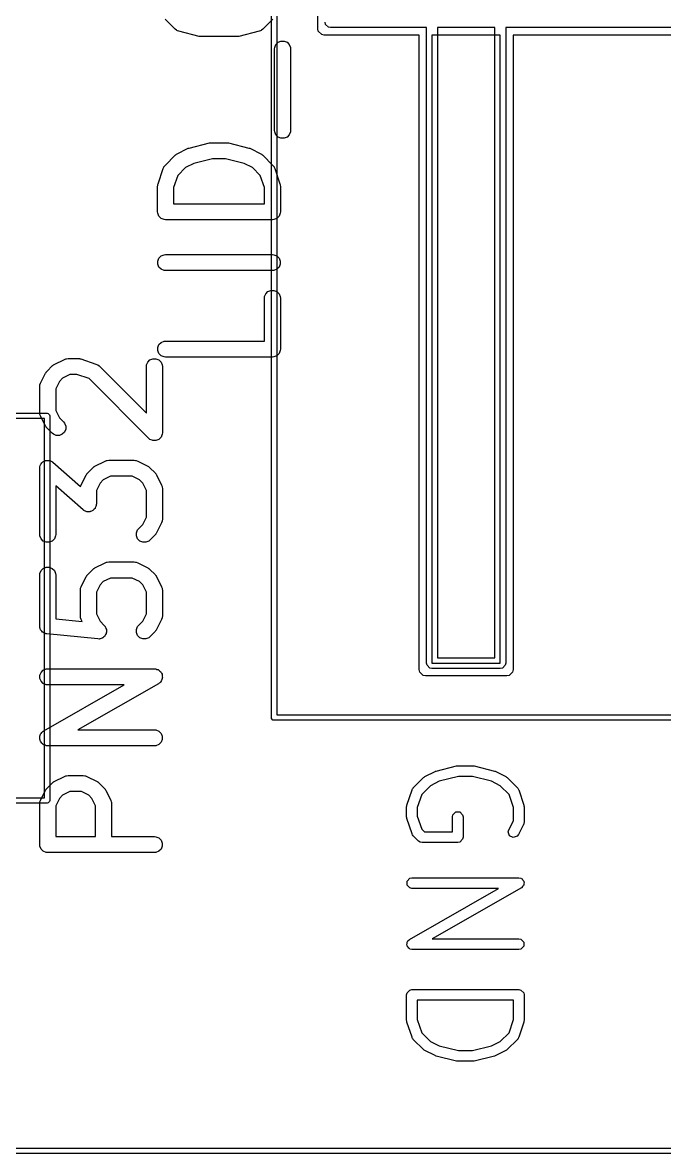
# Model space of a CAD drawing. Extents: x 0 to 1.5, y -1 to 0.
# Drawn here: x 0.5364 to 0.7731, y -1.001 to -0.5842 of the extents above; entities that cross this region are included whole.
import ezdxf

# ---------------------------------------------------------------- set-up
doc = ezdxf.new("R2010")
doc.units = 0
doc.header["$MEASUREMENT"] = 0
doc.layers.add('BLACK', color=7, linetype='CONTINUOUS')

msp = doc.modelspace()

# ---------------------------------------------------------------- linework, layer by layer
at = {"layer": 'BLACK', "linetype": 'CONTINUOUS'}
for p, q in [((0.62815, -0.84035), (0.62815, -0.35413)), ((0.63012, -0.35512), (0.63012, -0.83937)), ((0.64528, -0.58642), (0.64528, -0.48169)), ((0.5927, -0.5866), (0.58895, -0.58285)), ((0.62875, -0.58285), (0.625, -0.5866)), ((0.59315, -0.58697), (0.5927, -0.5866)), ((0.59335, -0.58705), (0.59315, -0.58697)), ((0.59353, -0.58718), (0.59335, -0.58705)), ((0.59407, -0.58738), (0.59353, -0.58718)), ((0.60157, -0.58925), (0.59407, -0.58738)), ((0.62363, -0.58738), (0.61613, -0.58925)), ((0.62417, -0.58718), (0.62363, -0.58738)), ((0.62435, -0.58705), (0.62417, -0.58718)), ((0.62455, -0.58697), (0.62435, -0.58705)), ((0.625, -0.5866), (0.62455, -0.58697)), ((0.64546, -0.58732), (0.64528, -0.58642)), ((0.64673, -0.5886), (0.64546, -0.58732)), ((0.64818, -0.58481), (0.64803, -0.58406)), ((0.64925, -0.58587), (0.64818, -0.58481)), ((0.65, -0.58602), (0.64925, -0.58587)), ((0.68543, -0.58602), (0.65, -0.58602)), ((0.68543, -0.82028), (0.68543, -0.58602)), ((0.68937, -0.58602), (0.68937, -0.81831)), ((0.71063, -0.58602), (0.68937, -0.58602)), ((0.71063, -0.81831), (0.71063, -0.58602)), ((0.78543, -0.58602), (0.71457, -0.58602)), ((0.71457, -0.58602), (0.71457, -0.82028)), ((0.60167, -0.58927), (0.60157, -0.58925)), ((0.60171, -0.58929), (0.60167, -0.58927)), ((0.60193, -0.58931), (0.60171, -0.58929)), ((0.60215, -0.58934), (0.60193, -0.58931)), ((0.60219, -0.58933), (0.60215, -0.58934)), ((0.60229, -0.58934), (0.60219, -0.58933)), ((0.61541, -0.58934), (0.60229, -0.58934)), ((0.61551, -0.58933), (0.61541, -0.58934)), ((0.61556, -0.58934), (0.61551, -0.58933)), ((0.61577, -0.58931), (0.61556, -0.58934)), ((0.61599, -0.58929), (0.61577, -0.58931)), ((0.61603, -0.58927), (0.61599, -0.58929)), ((0.61613, -0.58925), (0.61603, -0.58927)), ((0.62983, -0.59225), (0.63065, -0.59143)), ((0.63065, -0.59143), (0.63171, -0.59099)), ((0.63171, -0.59099), (0.63286, -0.59099)), ((0.63286, -0.59099), (0.63393, -0.59143)), ((0.63393, -0.59143), (0.63474, -0.59225)), ((0.64764, -0.58878), (0.64673, -0.5886)), ((0.68268, -0.58878), (0.64764, -0.58878)), ((0.68268, -0.82264), (0.68268, -0.58878)), ((0.6874, -0.58878), (0.6874, -0.82028)), ((0.7126, -0.58878), (0.6874, -0.58878)), ((0.7126, -0.82028), (0.7126, -0.58878)), ((0.78268, -0.58878), (0.71732, -0.58878)), ((0.71732, -0.58878), (0.71732, -0.82264)), ((0.62933, -0.59389), (0.62939, -0.59331)), ((0.62933, -0.62388), (0.62933, -0.59389)), ((0.62939, -0.59331), (0.62983, -0.59225)), ((0.63474, -0.59225), (0.63518, -0.59331)), ((0.63518, -0.59331), (0.63524, -0.59389)), ((0.63524, -0.59389), (0.63524, -0.62388)), ((0.62939, -0.62446), (0.62933, -0.62388)), ((0.62983, -0.62552), (0.62939, -0.62446)), ((0.63518, -0.62446), (0.63474, -0.62552)), ((0.63524, -0.62388), (0.63518, -0.62446)), ((0.59782, -0.63039), (0.60532, -0.62852)), ((0.60532, -0.62852), (0.60542, -0.6285)), ((0.60542, -0.6285), (0.60546, -0.62849)), ((0.60546, -0.62849), (0.60568, -0.62847)), ((0.60568, -0.62847), (0.6059, -0.62843)), ((0.6059, -0.62843), (0.60594, -0.62844)), ((0.60594, -0.62844), (0.60604, -0.62843)), ((0.60604, -0.62843), (0.61166, -0.62843)), ((0.61166, -0.62843), (0.61176, -0.62844)), ((0.61176, -0.62844), (0.61181, -0.62843)), ((0.61181, -0.62843), (0.61202, -0.62847)), ((0.61202, -0.62847), (0.61224, -0.62849)), ((0.61224, -0.62849), (0.61228, -0.6285)), ((0.61228, -0.6285), (0.61238, -0.62852)), ((0.61238, -0.62852), (0.61988, -0.63039)), ((0.63065, -0.62634), (0.62983, -0.62552)), ((0.63171, -0.62678), (0.63065, -0.62634)), ((0.63286, -0.62678), (0.63171, -0.62678)), ((0.63393, -0.62634), (0.63286, -0.62678)), ((0.63474, -0.62552), (0.63393, -0.62634)), ((0.58895, -0.63679), (0.5927, -0.63305)), ((0.5927, -0.63305), (0.59293, -0.63286)), ((0.59293, -0.63286), (0.59298, -0.6328)), ((0.59298, -0.6328), (0.59307, -0.63274)), ((0.59307, -0.63274), (0.59315, -0.63268)), ((0.59315, -0.63268), (0.59322, -0.63265)), ((0.59322, -0.63265), (0.59347, -0.63249)), ((0.59347, -0.63249), (0.59722, -0.63062)), ((0.59722, -0.63062), (0.59726, -0.6306)), ((0.59726, -0.6306), (0.59728, -0.63059)), ((0.59728, -0.63059), (0.59752, -0.6305)), ((0.59752, -0.6305), (0.59776, -0.63041)), ((0.59776, -0.63041), (0.59778, -0.63041)), ((0.59778, -0.63041), (0.59782, -0.63039)), ((0.61988, -0.63039), (0.61992, -0.63041)), ((0.61992, -0.63041), (0.61994, -0.63041)), ((0.61994, -0.63041), (0.62018, -0.6305)), ((0.62018, -0.6305), (0.62042, -0.63059)), ((0.62042, -0.63059), (0.62044, -0.6306)), ((0.62044, -0.6306), (0.62048, -0.63062)), ((0.62048, -0.63062), (0.62423, -0.63249)), ((0.62423, -0.63249), (0.62448, -0.63265)), ((0.62448, -0.63265), (0.62455, -0.63268)), ((0.62455, -0.63268), (0.62463, -0.63274)), ((0.62463, -0.63274), (0.62472, -0.6328)), ((0.62472, -0.6328), (0.62477, -0.63286)), ((0.62477, -0.63286), (0.625, -0.63305)), ((0.625, -0.63305), (0.62875, -0.63679)), ((0.58824, -0.63795), (0.58848, -0.63742)), ((0.58848, -0.63742), (0.58855, -0.63734)), ((0.58855, -0.63734), (0.58859, -0.63724)), ((0.58859, -0.63724), (0.58895, -0.63679)), ((0.59654, -0.63756), (0.59362, -0.64048)), ((0.59957, -0.63604), (0.59654, -0.63756)), ((0.6064, -0.63434), (0.59957, -0.63604)), ((0.6113, -0.63434), (0.6064, -0.63434)), ((0.61813, -0.63604), (0.6113, -0.63434)), ((0.62116, -0.63756), (0.61813, -0.63604)), ((0.62408, -0.64048), (0.62116, -0.63756)), ((0.62875, -0.63679), (0.62912, -0.63724)), ((0.62912, -0.63724), (0.62916, -0.63734)), ((0.62916, -0.63734), (0.62923, -0.63742)), ((0.62923, -0.63742), (0.62946, -0.63795)), ((0.58636, -0.64357), (0.58824, -0.63795)), ((0.59362, -0.64048), (0.59212, -0.64499)), ((0.62558, -0.64499), (0.62408, -0.64048)), ((0.62946, -0.63795), (0.63134, -0.64357)), ((0.58621, -0.64451), (0.58624, -0.64422)), ((0.58621, -0.65388), (0.58621, -0.64451)), ((0.58624, -0.64414), (0.58626, -0.64404)), ((0.58624, -0.64422), (0.58624, -0.64414)), ((0.58626, -0.64404), (0.58627, -0.64393)), ((0.58627, -0.64393), (0.5863, -0.64386)), ((0.5863, -0.64386), (0.58636, -0.64357)), ((0.59212, -0.64499), (0.59212, -0.65093)), ((0.62558, -0.65093), (0.62558, -0.64499)), ((0.63134, -0.64357), (0.6314, -0.64386)), ((0.6314, -0.64386), (0.63143, -0.64393)), ((0.63143, -0.64393), (0.63144, -0.64404)), ((0.63144, -0.64404), (0.63147, -0.64414)), ((0.63147, -0.64414), (0.63146, -0.64422)), ((0.63146, -0.64422), (0.63149, -0.64451)), ((0.63149, -0.64451), (0.63149, -0.65388)), ((0.58627, -0.65446), (0.58621, -0.65388)), ((0.59212, -0.65093), (0.62558, -0.65093)), ((0.63149, -0.65388), (0.63143, -0.65446)), ((0.58671, -0.65552), (0.58627, -0.65446)), ((0.58753, -0.65634), (0.58671, -0.65552)), ((0.58859, -0.65678), (0.58753, -0.65634)), ((0.58917, -0.65683), (0.58859, -0.65678)), ((0.62854, -0.65683), (0.58917, -0.65683)), ((0.62911, -0.65678), (0.62854, -0.65683)), ((0.63018, -0.65634), (0.62911, -0.65678)), ((0.63099, -0.65552), (0.63018, -0.65634)), ((0.63143, -0.65446), (0.63099, -0.65552)), ((0.58627, -0.67205), (0.58671, -0.67099)), ((0.58671, -0.67099), (0.58753, -0.67017)), ((0.58753, -0.67017), (0.58859, -0.66973)), ((0.58859, -0.66973), (0.58917, -0.66968)), ((0.58917, -0.66968), (0.62854, -0.66968)), ((0.62854, -0.66968), (0.62911, -0.66973)), ((0.62911, -0.66973), (0.63018, -0.67017)), ((0.63018, -0.67017), (0.63099, -0.67099)), ((0.63099, -0.67099), (0.63143, -0.67205)), ((0.58627, -0.6732), (0.58627, -0.67205)), ((0.58671, -0.67427), (0.58627, -0.6732)), ((0.58753, -0.67508), (0.58671, -0.67427)), ((0.58859, -0.67552), (0.58753, -0.67508)), ((0.63018, -0.67508), (0.62911, -0.67552)), ((0.63099, -0.67427), (0.63018, -0.67508)), ((0.63143, -0.6732), (0.63099, -0.67427)), ((0.63143, -0.67205), (0.63143, -0.6732)), ((0.58917, -0.67558), (0.58859, -0.67552)), ((0.62854, -0.67558), (0.58917, -0.67558)), ((0.62911, -0.67552), (0.62854, -0.67558)), ((0.62608, -0.68411), (0.6269, -0.6833)), ((0.6269, -0.6833), (0.62796, -0.68286)), ((0.62796, -0.68286), (0.62911, -0.68286)), ((0.62911, -0.68286), (0.63018, -0.6833)), ((0.63018, -0.6833), (0.63099, -0.68411)), ((0.62558, -0.68575), (0.62564, -0.68518)), ((0.62558, -0.70155), (0.62558, -0.68575)), ((0.62564, -0.68518), (0.62608, -0.68411)), ((0.63099, -0.68411), (0.63143, -0.68518)), ((0.63143, -0.68518), (0.63149, -0.68575)), ((0.63149, -0.68575), (0.63149, -0.7045)), ((0.58627, -0.70392), (0.58671, -0.70286)), ((0.58627, -0.70508), (0.58627, -0.70392)), ((0.58671, -0.70286), (0.58753, -0.70204)), ((0.58753, -0.70204), (0.58859, -0.7016)), ((0.58859, -0.7016), (0.58917, -0.70155)), ((0.58917, -0.70155), (0.62558, -0.70155)), ((0.54809, -0.71018), (0.55184, -0.70831)), ((0.55184, -0.70831), (0.55238, -0.7081)), ((0.55238, -0.7081), (0.55249, -0.70809)), ((0.55249, -0.70809), (0.55259, -0.70805)), ((0.55259, -0.70805), (0.55316, -0.708)), ((0.55316, -0.708), (0.55691, -0.708)), ((0.55691, -0.708), (0.5572, -0.70802)), ((0.5572, -0.70802), (0.55728, -0.70802)), ((0.55728, -0.70802), (0.55738, -0.70804)), ((0.55738, -0.70804), (0.55749, -0.70805)), ((0.55749, -0.70805), (0.55756, -0.70808)), ((0.55756, -0.70808), (0.55784, -0.70815)), ((0.55784, -0.70815), (0.56347, -0.71002)), ((0.58258, -0.70931), (0.58339, -0.70849)), ((0.58339, -0.70849), (0.58446, -0.70805)), ((0.58446, -0.70805), (0.58561, -0.70805)), ((0.58561, -0.70805), (0.58667, -0.70849)), ((0.58671, -0.70614), (0.58627, -0.70508)), ((0.58667, -0.70849), (0.58749, -0.70931)), ((0.58753, -0.70695), (0.58671, -0.70614)), ((0.58859, -0.7074), (0.58753, -0.70695)), ((0.58917, -0.70745), (0.58859, -0.7074)), ((0.62854, -0.70745), (0.58917, -0.70745)), ((0.62911, -0.7074), (0.62854, -0.70745)), ((0.63018, -0.70695), (0.62911, -0.7074)), ((0.63099, -0.70614), (0.63018, -0.70695)), ((0.63143, -0.70508), (0.63099, -0.70614)), ((0.63149, -0.7045), (0.63143, -0.70508)), ((0.54526, -0.71284), (0.54545, -0.71261)), ((0.54545, -0.71261), (0.54732, -0.71074)), ((0.54732, -0.71074), (0.54755, -0.71055)), ((0.54755, -0.71055), (0.5476, -0.71049)), ((0.5476, -0.71049), (0.54769, -0.71043)), ((0.54769, -0.71043), (0.54777, -0.71037)), ((0.54777, -0.71037), (0.54784, -0.71034)), ((0.54784, -0.71034), (0.54809, -0.71018)), ((0.56347, -0.71002), (0.564, -0.71026)), ((0.564, -0.71026), (0.56408, -0.71033)), ((0.56408, -0.71033), (0.56418, -0.71037)), ((0.56418, -0.71037), (0.56462, -0.71074)), ((0.56462, -0.71074), (0.58208, -0.72819)), ((0.58208, -0.71095), (0.58214, -0.71037)), ((0.58208, -0.72819), (0.58208, -0.71095)), ((0.58214, -0.71037), (0.58258, -0.70931)), ((0.58749, -0.70931), (0.58793, -0.71037)), ((0.58793, -0.71037), (0.58798, -0.71095)), ((0.58798, -0.71095), (0.58798, -0.73532)), ((0.54302, -0.71713), (0.5449, -0.71338)), ((0.5449, -0.71338), (0.54505, -0.71313)), ((0.54505, -0.71313), (0.54508, -0.71306)), ((0.54508, -0.71306), (0.54515, -0.71298)), ((0.54515, -0.71298), (0.5452, -0.71289)), ((0.5452, -0.71289), (0.54526, -0.71284)), ((0.54996, -0.71645), (0.54861, -0.71914)), ((0.55116, -0.71525), (0.54996, -0.71645)), ((0.55386, -0.7139), (0.55116, -0.71525)), ((0.55643, -0.7139), (0.55386, -0.7139)), ((0.56094, -0.7154), (0.55643, -0.7139)), ((0.58294, -0.73741), (0.56094, -0.7154)), ((0.54271, -0.71845), (0.54277, -0.71787)), ((0.54271, -0.72782), (0.54271, -0.71845)), ((0.54277, -0.71787), (0.54281, -0.71777)), ((0.54281, -0.71767), (0.54302, -0.71713)), ((0.54281, -0.71777), (0.54281, -0.71767)), ((0.54861, -0.71914), (0.54861, -0.72712)), ((0.10453, -0.72815), (0.54547, -0.72815)), ((0.54277, -0.7284), (0.54271, -0.72782)), ((0.54281, -0.7285), (0.54277, -0.7284)), ((0.54281, -0.7286), (0.54281, -0.7285)), ((0.54302, -0.72914), (0.54281, -0.7286)), ((0.5449, -0.73289), (0.54302, -0.72914)), ((0.54547, -0.72815), (0.54585, -0.72822)), ((0.54585, -0.72822), (0.54638, -0.72876)), ((0.54638, -0.72876), (0.54646, -0.72913)), ((0.54646, -0.72913), (0.54646, -0.87087)), ((0.54861, -0.72712), (0.54996, -0.72982)), ((0.54449, -0.73012), (0.10551, -0.73012)), ((0.54449, -0.86988), (0.54449, -0.73012)), ((0.54505, -0.73314), (0.5449, -0.73289)), ((0.54508, -0.73321), (0.54505, -0.73314)), ((0.54515, -0.73329), (0.54508, -0.73321)), ((0.5452, -0.73338), (0.54515, -0.73329)), ((0.54526, -0.73343), (0.5452, -0.73338)), ((0.54545, -0.73366), (0.54526, -0.73343)), ((0.54996, -0.72982), (0.5515, -0.73136)), ((0.5515, -0.73136), (0.55187, -0.73181)), ((0.55187, -0.73181), (0.55231, -0.73287)), ((0.55231, -0.73287), (0.55231, -0.73402)), ((0.54732, -0.73553), (0.54545, -0.73366)), ((0.54777, -0.7359), (0.54732, -0.73553)), ((0.54884, -0.73634), (0.54777, -0.7359)), ((0.54999, -0.73634), (0.54884, -0.73634)), ((0.55105, -0.7359), (0.54999, -0.73634)), ((0.55187, -0.73509), (0.55105, -0.7359)), ((0.55231, -0.73402), (0.55187, -0.73509)), ((0.58339, -0.73778), (0.58294, -0.73741)), ((0.58749, -0.73696), (0.58667, -0.73778)), ((0.5878, -0.73621), (0.58749, -0.73696)), ((0.58793, -0.7359), (0.5878, -0.73621)), ((0.58798, -0.73532), (0.58793, -0.7359)), ((0.58414, -0.73809), (0.58339, -0.73778)), ((0.58446, -0.73822), (0.58414, -0.73809)), ((0.58561, -0.73822), (0.58446, -0.73822)), ((0.58446, -0.73822), (0.58446, -0.73822)), ((0.58667, -0.73778), (0.58561, -0.73822)), ((0.54386, -0.7461), (0.54395, -0.74606)), ((0.54395, -0.74606), (0.54402, -0.74599)), ((0.54402, -0.74599), (0.54446, -0.74581)), ((0.54446, -0.74581), (0.54489, -0.74559)), ((0.54489, -0.74559), (0.54499, -0.74559)), ((0.54499, -0.74559), (0.54509, -0.74555)), ((0.54509, -0.74555), (0.54557, -0.74555)), ((0.54557, -0.74555), (0.54604, -0.74552)), ((0.54604, -0.74552), (0.54614, -0.74555)), ((0.54614, -0.74555), (0.54624, -0.74555)), ((0.54624, -0.74555), (0.54668, -0.74573)), ((0.54668, -0.74573), (0.54714, -0.74589)), ((0.54714, -0.74589), (0.54725, -0.74597)), ((0.54725, -0.74597), (0.5473, -0.74599)), ((0.5473, -0.74599), (0.54736, -0.74604)), ((0.54736, -0.74604), (0.54761, -0.74622)), ((0.56309, -0.74768), (0.56684, -0.7458)), ((0.56684, -0.7458), (0.56738, -0.7456)), ((0.56738, -0.7456), (0.56749, -0.74559)), ((0.56749, -0.74559), (0.56758, -0.74555)), ((0.56758, -0.74555), (0.56816, -0.74549)), ((0.56816, -0.74549), (0.57753, -0.74549)), ((0.57753, -0.74549), (0.57811, -0.74555)), ((0.57811, -0.74555), (0.57821, -0.74559)), ((0.57821, -0.74559), (0.57831, -0.7456)), ((0.57831, -0.7456), (0.57885, -0.7458)), ((0.57885, -0.7458), (0.5826, -0.74768)), ((0.54271, -0.74844), (0.54274, -0.74814)), ((0.54271, -0.77282), (0.54271, -0.74844)), ((0.54273, -0.74806), (0.54275, -0.74801)), ((0.54274, -0.74814), (0.54273, -0.74806)), ((0.54275, -0.74801), (0.54277, -0.74787)), ((0.54277, -0.74787), (0.54295, -0.74742)), ((0.54295, -0.74742), (0.5431, -0.74697)), ((0.5431, -0.74697), (0.54317, -0.7469)), ((0.54317, -0.7469), (0.54321, -0.7468)), ((0.54321, -0.7468), (0.54355, -0.74646)), ((0.54355, -0.74646), (0.54386, -0.7461)), ((0.54761, -0.74622), (0.55782, -0.75515)), ((0.56026, -0.75033), (0.56045, -0.75011)), ((0.56045, -0.75011), (0.56232, -0.74823)), ((0.56232, -0.74823), (0.56255, -0.74804)), ((0.56255, -0.74804), (0.5626, -0.74799)), ((0.5626, -0.74799), (0.56269, -0.74793)), ((0.56269, -0.74793), (0.56277, -0.74786)), ((0.56277, -0.74786), (0.56284, -0.74783)), ((0.56284, -0.74783), (0.56309, -0.74768)), ((0.5826, -0.74768), (0.58285, -0.74783)), ((0.58285, -0.74783), (0.58292, -0.74786)), ((0.58292, -0.74786), (0.583, -0.74793)), ((0.583, -0.74793), (0.58309, -0.74799)), ((0.58309, -0.74799), (0.58314, -0.74804)), ((0.58314, -0.74804), (0.58337, -0.74823)), ((0.58337, -0.74823), (0.58525, -0.75011)), ((0.58525, -0.75011), (0.58543, -0.75033)), ((0.55802, -0.75462), (0.55989, -0.75087)), ((0.55989, -0.75087), (0.56005, -0.75062)), ((0.56005, -0.75062), (0.56008, -0.75055)), ((0.56008, -0.75055), (0.56015, -0.75047)), ((0.56015, -0.75047), (0.5602, -0.75038)), ((0.5602, -0.75038), (0.56026, -0.75033)), ((0.56496, -0.75394), (0.56361, -0.75664)), ((0.56616, -0.75275), (0.56496, -0.75394)), ((0.56886, -0.7514), (0.56616, -0.75275)), ((0.57684, -0.7514), (0.56886, -0.7514)), ((0.57953, -0.75275), (0.57684, -0.7514)), ((0.58073, -0.75394), (0.57953, -0.75275)), ((0.58208, -0.75664), (0.58073, -0.75394)), ((0.58543, -0.75033), (0.58549, -0.75038)), ((0.58549, -0.75038), (0.58555, -0.75047)), ((0.58555, -0.75047), (0.58561, -0.75055)), ((0.58561, -0.75055), (0.58564, -0.75062)), ((0.58564, -0.75062), (0.5858, -0.75087)), ((0.5858, -0.75087), (0.58767, -0.75462)), ((0.55872, -0.76379), (0.54861, -0.75495)), ((0.54861, -0.75495), (0.54861, -0.77282)), ((0.55782, -0.75515), (0.55802, -0.75462)), ((0.56361, -0.75664), (0.56361, -0.76157)), ((0.58208, -0.76649), (0.58208, -0.75664)), ((0.58767, -0.75462), (0.58788, -0.75516)), ((0.58788, -0.75516), (0.58789, -0.75527)), ((0.58789, -0.75527), (0.58793, -0.75537)), ((0.58793, -0.75537), (0.58798, -0.75594)), ((0.58798, -0.75594), (0.58798, -0.76719)), ((0.56337, -0.76259), (0.56322, -0.76304)), ((0.56356, -0.76214), (0.56337, -0.76259)), ((0.56357, -0.762), (0.56356, -0.76214)), ((0.56359, -0.76195), (0.56357, -0.762)), ((0.56361, -0.76157), (0.56358, -0.76187)), ((0.56358, -0.76187), (0.56359, -0.76195)), ((0.55896, -0.76397), (0.55872, -0.76379)), ((0.55902, -0.76402), (0.55896, -0.76397)), ((0.55907, -0.76404), (0.55902, -0.76402)), ((0.55919, -0.76413), (0.55907, -0.76404)), ((0.55964, -0.76428), (0.55919, -0.76413)), ((0.56008, -0.76446), (0.55964, -0.76428)), ((0.56018, -0.76446), (0.56008, -0.76446)), ((0.56028, -0.7645), (0.56018, -0.76446)), ((0.56076, -0.76446), (0.56028, -0.7645)), ((0.56124, -0.76446), (0.56076, -0.76446)), ((0.56133, -0.76443), (0.56124, -0.76446)), ((0.56143, -0.76442), (0.56133, -0.76443)), ((0.56186, -0.76421), (0.56143, -0.76442)), ((0.5623, -0.76402), (0.56186, -0.76421)), ((0.56237, -0.76395), (0.5623, -0.76402)), ((0.56246, -0.76391), (0.56237, -0.76395)), ((0.56278, -0.76355), (0.56246, -0.76391)), ((0.56312, -0.76321), (0.56278, -0.76355)), ((0.56315, -0.76312), (0.56312, -0.76321)), ((0.56322, -0.76304), (0.56315, -0.76312)), ((0.58073, -0.76919), (0.58208, -0.76649)), ((0.57883, -0.77118), (0.57919, -0.77073)), ((0.57919, -0.77073), (0.58073, -0.76919)), ((0.58767, -0.76851), (0.5858, -0.77226)), ((0.58788, -0.76797), (0.58767, -0.76851)), ((0.58789, -0.76787), (0.58788, -0.76797)), ((0.58793, -0.76777), (0.58789, -0.76787)), ((0.58798, -0.76719), (0.58793, -0.76777)), ((0.54277, -0.77339), (0.54271, -0.77282)), ((0.54321, -0.77446), (0.54277, -0.77339)), ((0.54402, -0.77527), (0.54321, -0.77446)), ((0.54509, -0.77571), (0.54402, -0.77527)), ((0.5473, -0.77527), (0.54624, -0.77571)), ((0.54812, -0.77446), (0.5473, -0.77527)), ((0.54856, -0.77339), (0.54812, -0.77446)), ((0.54861, -0.77282), (0.54856, -0.77339)), ((0.57839, -0.77224), (0.57883, -0.77118)), ((0.57839, -0.77339), (0.57839, -0.77224)), ((0.57883, -0.77446), (0.57839, -0.77339)), ((0.57964, -0.77527), (0.57883, -0.77446)), ((0.58071, -0.77571), (0.57964, -0.77527)), ((0.58292, -0.77527), (0.58186, -0.77571)), ((0.58337, -0.7749), (0.58292, -0.77527)), ((0.58525, -0.77303), (0.58337, -0.7749)), ((0.58543, -0.7728), (0.58525, -0.77303)), ((0.58549, -0.77275), (0.58543, -0.7728)), ((0.58555, -0.77266), (0.58549, -0.77275)), ((0.58561, -0.77258), (0.58555, -0.77266)), ((0.58564, -0.77251), (0.58561, -0.77258)), ((0.5858, -0.77226), (0.58564, -0.77251)), ((0.54624, -0.77571), (0.54509, -0.77571)), ((0.58186, -0.77571), (0.58071, -0.77571)), ((0.56309, -0.78517), (0.56684, -0.7833)), ((0.56684, -0.7833), (0.56738, -0.78309)), ((0.56738, -0.78309), (0.56749, -0.78308)), ((0.56749, -0.78308), (0.56758, -0.78304)), ((0.56758, -0.78304), (0.56816, -0.78299)), ((0.56816, -0.78299), (0.57753, -0.78299)), ((0.57753, -0.78299), (0.57811, -0.78304)), ((0.57811, -0.78304), (0.57821, -0.78308)), ((0.57821, -0.78308), (0.57831, -0.78309)), ((0.57831, -0.78309), (0.57885, -0.7833)), ((0.57885, -0.7833), (0.5826, -0.78517)), ((0.54271, -0.78781), (0.54277, -0.78724)), ((0.54277, -0.78724), (0.54321, -0.78617)), ((0.54321, -0.78617), (0.54402, -0.78536)), ((0.54402, -0.78536), (0.54509, -0.78492)), ((0.54509, -0.78492), (0.54624, -0.78492)), ((0.54624, -0.78492), (0.5473, -0.78536)), ((0.5473, -0.78536), (0.54812, -0.78617)), ((0.54812, -0.78617), (0.54856, -0.78724)), ((0.54856, -0.78724), (0.54861, -0.78781)), ((0.56026, -0.78783), (0.56045, -0.7876)), ((0.56045, -0.7876), (0.56232, -0.78573)), ((0.56232, -0.78573), (0.56255, -0.78554)), ((0.56255, -0.78554), (0.5626, -0.78548)), ((0.5626, -0.78548), (0.56269, -0.78543)), ((0.56269, -0.78543), (0.56277, -0.78536)), ((0.56277, -0.78536), (0.56284, -0.78533)), ((0.56284, -0.78533), (0.56309, -0.78517)), ((0.5826, -0.78517), (0.58285, -0.78533)), ((0.58285, -0.78533), (0.58292, -0.78536)), ((0.58292, -0.78536), (0.583, -0.78543)), ((0.583, -0.78543), (0.58309, -0.78548)), ((0.58309, -0.78548), (0.58314, -0.78554)), ((0.58314, -0.78554), (0.58337, -0.78573)), ((0.58337, -0.78573), (0.58525, -0.7876)), ((0.58525, -0.7876), (0.58543, -0.78783)), ((0.54271, -0.80656), (0.54271, -0.78781)), ((0.54861, -0.78781), (0.54861, -0.80389)), ((0.55802, -0.79212), (0.55989, -0.78837)), ((0.55989, -0.78837), (0.56005, -0.78812)), ((0.56005, -0.78812), (0.56008, -0.78805)), ((0.56008, -0.78805), (0.56015, -0.78797)), ((0.56015, -0.78797), (0.5602, -0.78788)), ((0.5602, -0.78788), (0.56026, -0.78783)), ((0.56496, -0.79144), (0.56361, -0.79414)), ((0.56616, -0.79024), (0.56496, -0.79144)), ((0.56886, -0.78889), (0.56616, -0.79024)), ((0.57684, -0.78889), (0.56886, -0.78889)), ((0.57953, -0.79024), (0.57684, -0.78889)), ((0.58073, -0.79144), (0.57953, -0.79024)), ((0.58208, -0.79414), (0.58073, -0.79144)), ((0.58543, -0.78783), (0.58549, -0.78788)), ((0.58549, -0.78788), (0.58555, -0.78797)), ((0.58555, -0.78797), (0.58561, -0.78805)), ((0.58561, -0.78805), (0.58564, -0.78812)), ((0.58564, -0.78812), (0.5858, -0.78837)), ((0.5858, -0.78837), (0.58767, -0.79212)), ((0.55771, -0.79344), (0.55776, -0.79286)), ((0.55771, -0.80281), (0.55771, -0.79344)), ((0.55776, -0.79286), (0.5578, -0.79276)), ((0.5578, -0.79276), (0.55781, -0.79266)), ((0.55781, -0.79266), (0.55802, -0.79212)), ((0.56361, -0.79414), (0.56361, -0.80212)), ((0.58208, -0.80212), (0.58208, -0.79414)), ((0.58767, -0.79212), (0.58788, -0.79266)), ((0.58788, -0.79266), (0.58789, -0.79276)), ((0.58789, -0.79276), (0.58793, -0.79286)), ((0.58793, -0.79286), (0.58798, -0.79344)), ((0.58798, -0.79344), (0.58798, -0.80281)), ((0.54861, -0.80389), (0.55839, -0.80487)), ((0.55776, -0.80339), (0.55771, -0.80281)), ((0.5578, -0.80349), (0.55776, -0.80339)), ((0.55781, -0.80359), (0.5578, -0.80349)), ((0.55802, -0.80413), (0.55781, -0.80359)), ((0.55839, -0.80487), (0.55802, -0.80413)), ((0.56361, -0.80212), (0.56496, -0.80481)), ((0.58073, -0.80481), (0.58208, -0.80212)), ((0.58767, -0.80413), (0.5858, -0.80788)), ((0.58788, -0.80359), (0.58767, -0.80413)), ((0.58789, -0.80349), (0.58788, -0.80359)), ((0.58793, -0.80339), (0.58789, -0.80349)), ((0.58798, -0.80281), (0.58793, -0.80339)), ((0.54273, -0.80677), (0.54271, -0.80656)), ((0.54272, -0.80685), (0.54273, -0.80677)), ((0.54274, -0.80692), (0.54272, -0.80685)), ((0.54277, -0.80714), (0.54274, -0.80692)), ((0.54293, -0.80754), (0.54277, -0.80714)), ((0.54306, -0.80795), (0.54293, -0.80754)), ((0.54315, -0.80806), (0.54306, -0.80795)), ((0.54321, -0.8082), (0.54315, -0.80806)), ((0.54351, -0.80851), (0.54321, -0.8082)), ((0.54379, -0.80884), (0.54351, -0.80851)), ((0.56496, -0.80481), (0.5665, -0.80635)), ((0.5665, -0.80635), (0.56686, -0.8068)), ((0.56686, -0.8068), (0.56692, -0.80693)), ((0.56692, -0.80693), (0.56702, -0.80705)), ((0.56702, -0.80705), (0.56714, -0.80746)), ((0.56714, -0.80746), (0.56731, -0.80786)), ((0.56731, -0.80786), (0.56731, -0.80801)), ((0.56731, -0.80801), (0.56735, -0.80815)), ((0.56735, -0.80815), (0.56731, -0.80858)), ((0.56731, -0.80858), (0.56731, -0.80901)), ((0.57839, -0.80786), (0.57883, -0.8068)), ((0.57839, -0.80901), (0.57839, -0.80786)), ((0.57883, -0.8068), (0.57919, -0.80635)), ((0.57919, -0.80635), (0.58073, -0.80481)), ((0.58543, -0.80842), (0.58525, -0.80865)), ((0.58549, -0.80837), (0.58543, -0.80842)), ((0.58555, -0.80828), (0.58549, -0.80837)), ((0.58561, -0.8082), (0.58555, -0.80828)), ((0.58564, -0.80813), (0.58561, -0.8082)), ((0.5858, -0.80788), (0.58564, -0.80813)), ((0.54392, -0.80891), (0.54379, -0.80884)), ((0.54402, -0.80902), (0.54392, -0.80891)), ((0.54442, -0.80918), (0.54402, -0.80902)), ((0.5448, -0.80939), (0.54442, -0.80918)), ((0.54502, -0.80943), (0.5448, -0.80939)), ((0.54509, -0.80946), (0.54502, -0.80943)), ((0.54516, -0.80946), (0.54509, -0.80946)), ((0.54537, -0.8095), (0.54516, -0.80946)), ((0.56412, -0.81137), (0.54537, -0.8095)), ((0.56469, -0.81138), (0.56412, -0.81137)), ((0.56484, -0.81133), (0.56469, -0.81138)), ((0.56499, -0.81133), (0.56484, -0.81133)), ((0.56538, -0.81117), (0.56499, -0.81133)), ((0.5658, -0.81104), (0.56538, -0.81117)), ((0.56591, -0.81095), (0.5658, -0.81104)), ((0.56605, -0.81089), (0.56591, -0.81095)), ((0.56636, -0.81059), (0.56605, -0.81089)), ((0.56669, -0.81031), (0.56636, -0.81059)), ((0.56676, -0.81018), (0.56669, -0.81031)), ((0.56686, -0.81008), (0.56676, -0.81018)), ((0.56703, -0.80968), (0.56686, -0.81008)), ((0.56723, -0.8093), (0.56703, -0.80968)), ((0.56725, -0.80915), (0.56723, -0.8093)), ((0.56731, -0.80901), (0.56725, -0.80915)), ((0.57883, -0.81008), (0.57839, -0.80901)), ((0.57964, -0.81089), (0.57883, -0.81008)), ((0.58071, -0.81133), (0.57964, -0.81089)), ((0.58186, -0.81133), (0.58071, -0.81133)), ((0.58292, -0.81089), (0.58186, -0.81133)), ((0.58337, -0.81052), (0.58292, -0.81089)), ((0.58525, -0.80865), (0.58337, -0.81052)), ((0.68558, -0.82103), (0.68543, -0.82028)), ((0.68665, -0.82209), (0.68558, -0.82103)), ((0.6874, -0.82028), (0.7126, -0.82028)), ((0.68937, -0.81831), (0.71063, -0.81831)), ((0.71442, -0.82103), (0.71335, -0.82209)), ((0.71457, -0.82028), (0.71442, -0.82103)), ((0.54277, -0.82473), (0.54321, -0.82367)), ((0.54277, -0.82589), (0.54277, -0.82473)), ((0.54321, -0.82367), (0.54402, -0.82285)), ((0.54402, -0.82285), (0.54509, -0.82241)), ((0.54509, -0.82241), (0.54566, -0.82236)), ((0.54566, -0.82236), (0.58503, -0.82236)), ((0.58503, -0.82236), (0.58518, -0.82237)), ((0.58518, -0.82237), (0.58524, -0.82236)), ((0.58524, -0.82236), (0.58531, -0.82238)), ((0.58531, -0.82238), (0.58561, -0.82241)), ((0.58561, -0.82241), (0.58597, -0.82256)), ((0.58597, -0.82256), (0.58635, -0.82267)), ((0.58635, -0.82267), (0.5865, -0.82278)), ((0.5865, -0.82278), (0.58667, -0.82285)), ((0.58667, -0.82285), (0.58695, -0.82313)), ((0.58695, -0.82313), (0.58726, -0.82337)), ((0.58726, -0.82337), (0.58735, -0.82354)), ((0.58735, -0.82354), (0.58749, -0.82367)), ((0.58749, -0.82367), (0.58764, -0.82403)), ((0.58764, -0.82403), (0.58783, -0.82437)), ((0.58783, -0.82437), (0.58786, -0.82456)), ((0.58786, -0.82456), (0.58793, -0.82473)), ((0.58793, -0.82473), (0.58793, -0.82513)), ((0.58793, -0.82513), (0.58798, -0.82552)), ((0.68286, -0.82354), (0.68268, -0.82264)), ((0.68414, -0.82482), (0.68286, -0.82354)), ((0.68504, -0.825), (0.68414, -0.82482)), ((0.71496, -0.825), (0.68504, -0.825)), ((0.6874, -0.82224), (0.68665, -0.82209)), ((0.7126, -0.82224), (0.6874, -0.82224)), ((0.71335, -0.82209), (0.7126, -0.82224)), ((0.71586, -0.82482), (0.71496, -0.825)), ((0.71714, -0.82354), (0.71586, -0.82482)), ((0.71732, -0.82264), (0.71714, -0.82354)), ((0.54321, -0.82695), (0.54277, -0.82589)), ((0.54402, -0.82776), (0.54321, -0.82695)), ((0.54509, -0.82821), (0.54402, -0.82776)), ((0.5442, -0.84524), (0.57391, -0.82826)), ((0.54566, -0.82826), (0.54509, -0.82821)), ((0.57391, -0.82826), (0.54566, -0.82826)), ((0.5865, -0.82787), (0.55678, -0.84485)), ((0.58662, -0.82779), (0.5865, -0.82787)), ((0.58667, -0.82776), (0.58662, -0.82779)), ((0.58673, -0.82771), (0.58667, -0.82776)), ((0.58697, -0.82754), (0.58673, -0.82771)), ((0.58721, -0.82723), (0.58697, -0.82754)), ((0.58749, -0.82695), (0.58721, -0.82723)), ((0.58756, -0.82678), (0.58749, -0.82695)), ((0.58767, -0.82663), (0.58756, -0.82678)), ((0.58778, -0.82625), (0.58767, -0.82663)), ((0.58793, -0.82589), (0.58778, -0.82625)), ((0.58798, -0.82552), (0.58793, -0.8257)), ((0.58793, -0.8257), (0.58793, -0.82589)), ((0.62822, -0.84073), (0.62815, -0.84035)), ((0.62876, -0.84126), (0.62822, -0.84073)), ((0.62913, -0.84134), (0.62876, -0.84126)), ((1.27087, -0.84134), (0.62913, -0.84134)), ((0.63012, -0.83937), (1.26988, -0.83937)), ((0.54321, -0.84617), (0.54348, -0.84589)), ((0.54348, -0.84589), (0.54373, -0.84558)), ((0.54373, -0.84558), (0.54397, -0.84541)), ((0.54397, -0.84541), (0.54402, -0.84535)), ((0.54402, -0.84535), (0.54408, -0.84533)), ((0.54408, -0.84533), (0.5442, -0.84524)), ((0.55678, -0.84485), (0.58503, -0.84485)), ((0.58503, -0.84485), (0.58561, -0.84491)), ((0.58561, -0.84491), (0.58667, -0.84535)), ((0.58667, -0.84535), (0.58749, -0.84617)), ((0.54272, -0.8476), (0.54277, -0.84742)), ((0.54277, -0.84799), (0.54272, -0.8476)), ((0.54277, -0.84723), (0.54292, -0.84687)), ((0.54277, -0.84742), (0.54277, -0.84723)), ((0.54277, -0.84838), (0.54277, -0.84799)), ((0.54284, -0.84856), (0.54277, -0.84838)), ((0.54286, -0.84874), (0.54284, -0.84856)), ((0.54306, -0.84908), (0.54286, -0.84874)), ((0.54292, -0.84687), (0.54302, -0.84649)), ((0.54302, -0.84649), (0.54314, -0.84634)), ((0.54321, -0.84945), (0.54306, -0.84908)), ((0.54314, -0.84634), (0.54321, -0.84617)), ((0.54334, -0.84958), (0.54321, -0.84945)), ((0.54343, -0.84974), (0.54334, -0.84958)), ((0.54374, -0.84998), (0.54343, -0.84974)), ((0.54402, -0.85026), (0.54374, -0.84998)), ((0.5442, -0.85033), (0.54402, -0.85026)), ((0.58667, -0.85026), (0.58561, -0.8507)), ((0.58749, -0.84945), (0.58667, -0.85026)), ((0.58749, -0.84617), (0.58793, -0.84723)), ((0.58793, -0.84838), (0.58749, -0.84945)), ((0.58793, -0.84723), (0.58793, -0.84838)), ((0.54434, -0.85045), (0.5442, -0.85033)), ((0.54472, -0.85055), (0.54434, -0.85045)), ((0.54509, -0.8507), (0.54472, -0.85055)), ((0.54538, -0.85073), (0.54509, -0.8507)), ((0.54546, -0.85075), (0.54538, -0.85073)), ((0.54551, -0.85074), (0.54546, -0.85075)), ((0.54566, -0.85076), (0.54551, -0.85074)), ((0.58503, -0.85076), (0.54566, -0.85076)), ((0.58561, -0.8507), (0.58503, -0.85076)), ((0.68892, -0.86005), (0.69642, -0.85818)), ((0.69642, -0.85818), (0.69666, -0.85817)), ((0.69666, -0.85817), (0.6969, -0.85812)), ((0.6969, -0.85812), (0.70252, -0.85812)), ((0.70252, -0.85812), (0.70276, -0.85817)), ((0.70276, -0.85817), (0.703, -0.85818)), ((0.703, -0.85818), (0.7105, -0.86005)), ((0.54809, -0.86391), (0.55184, -0.86204)), ((0.55184, -0.86204), (0.55238, -0.86183)), ((0.55238, -0.86183), (0.55249, -0.86182)), ((0.55249, -0.86182), (0.55259, -0.86178)), ((0.55259, -0.86178), (0.55316, -0.86173)), ((0.55316, -0.86173), (0.55879, -0.86173)), ((0.55879, -0.86173), (0.55936, -0.86178)), ((0.55936, -0.86178), (0.55946, -0.86182)), ((0.55946, -0.86182), (0.55957, -0.86183)), ((0.55957, -0.86183), (0.56011, -0.86204)), ((0.56011, -0.86204), (0.56386, -0.86391)), ((0.68051, -0.8662), (0.68426, -0.86245)), ((0.68426, -0.86245), (0.68452, -0.86227)), ((0.68452, -0.86227), (0.68477, -0.86208)), ((0.68477, -0.86208), (0.68852, -0.8602)), ((0.68852, -0.8602), (0.68872, -0.86015)), ((0.68872, -0.86015), (0.68892, -0.86005)), ((0.69714, -0.86206), (0.69008, -0.86382)), ((0.70228, -0.86206), (0.69714, -0.86206)), ((0.70933, -0.86382), (0.70228, -0.86206)), ((0.7105, -0.86005), (0.71069, -0.86015)), ((0.71069, -0.86015), (0.7109, -0.8602)), ((0.7109, -0.8602), (0.71465, -0.86208)), ((0.71465, -0.86208), (0.7149, -0.86227)), ((0.7149, -0.86227), (0.71516, -0.86245)), ((0.71516, -0.86245), (0.71891, -0.8662)), ((0.5449, -0.86711), (0.54505, -0.86686)), ((0.54505, -0.86686), (0.54508, -0.86679)), ((0.54508, -0.86679), (0.54515, -0.86671)), ((0.54515, -0.86671), (0.5452, -0.86662)), ((0.5452, -0.86662), (0.54526, -0.86657)), ((0.54526, -0.86657), (0.54545, -0.86634)), ((0.54545, -0.86634), (0.54732, -0.86447)), ((0.54732, -0.86447), (0.54755, -0.86428)), ((0.54755, -0.86428), (0.5476, -0.86422)), ((0.5476, -0.86422), (0.54769, -0.86417)), ((0.54769, -0.86417), (0.54777, -0.8641)), ((0.54777, -0.8641), (0.54784, -0.86407)), ((0.54784, -0.86407), (0.54809, -0.86391)), ((0.56386, -0.86391), (0.5641, -0.86407)), ((0.5641, -0.86407), (0.56418, -0.8641)), ((0.56418, -0.8641), (0.56426, -0.86417)), ((0.56426, -0.86417), (0.56435, -0.86422)), ((0.56435, -0.86422), (0.5644, -0.86428)), ((0.5644, -0.86428), (0.56462, -0.86447)), ((0.56462, -0.86447), (0.5665, -0.86634)), ((0.5665, -0.86634), (0.56668, -0.86657)), ((0.56668, -0.86657), (0.56674, -0.86662)), ((0.56674, -0.86662), (0.5668, -0.86671)), ((0.5668, -0.86671), (0.56686, -0.86679)), ((0.56686, -0.86679), (0.56689, -0.86686)), ((0.56689, -0.86686), (0.56705, -0.86711)), ((0.67816, -0.87259), (0.68003, -0.86697)), ((0.68003, -0.86697), (0.68008, -0.86688)), ((0.68008, -0.86683), (0.68025, -0.86657)), ((0.68008, -0.86688), (0.68008, -0.86683)), ((0.68025, -0.86657), (0.68041, -0.8663)), ((0.68041, -0.8663), (0.68045, -0.86628)), ((0.68045, -0.86628), (0.68051, -0.8662)), ((0.68681, -0.86546), (0.68362, -0.86865)), ((0.69008, -0.86382), (0.68681, -0.86546)), ((0.7126, -0.86546), (0.70933, -0.86382)), ((0.7158, -0.86865), (0.7126, -0.86546)), ((0.71891, -0.8662), (0.71896, -0.86628)), ((0.71896, -0.86628), (0.71901, -0.8663)), ((0.71901, -0.8663), (0.71916, -0.86657)), ((0.71916, -0.86657), (0.71934, -0.86683)), ((0.71934, -0.86683), (0.71934, -0.86688)), ((0.71934, -0.86688), (0.71939, -0.86697)), ((0.71939, -0.86697), (0.72126, -0.87259)), ((0.10551, -0.86988), (0.54449, -0.86988)), ((0.54281, -0.8714), (0.54302, -0.87086)), ((0.54302, -0.87086), (0.5449, -0.86711)), ((0.54646, -0.87087), (0.54638, -0.87124)), ((0.54996, -0.87018), (0.54861, -0.87288)), ((0.55116, -0.86898), (0.54996, -0.87018)), ((0.55386, -0.86763), (0.55116, -0.86898)), ((0.55809, -0.86763), (0.55386, -0.86763)), ((0.56079, -0.86898), (0.55809, -0.86763)), ((0.56198, -0.87018), (0.56079, -0.86898)), ((0.56333, -0.87288), (0.56198, -0.87018)), ((0.56705, -0.86711), (0.56893, -0.87086)), ((0.56893, -0.87086), (0.56913, -0.8714)), ((0.68362, -0.86865), (0.68199, -0.87353)), ((0.71742, -0.87353), (0.7158, -0.86865)), ((0.54547, -0.87185), (0.10453, -0.87185)), ((0.54271, -0.87218), (0.54277, -0.8716)), ((0.54271, -0.88718), (0.54271, -0.87218)), ((0.54277, -0.8716), (0.54281, -0.8715)), ((0.54281, -0.8715), (0.54281, -0.8714)), ((0.54585, -0.87178), (0.54547, -0.87185)), ((0.54638, -0.87124), (0.54585, -0.87178)), ((0.54861, -0.87288), (0.54861, -0.88422)), ((0.56333, -0.88422), (0.56333, -0.87288)), ((0.56913, -0.8714), (0.56914, -0.8715)), ((0.56914, -0.8715), (0.56918, -0.8716)), ((0.56918, -0.8716), (0.56924, -0.87218)), ((0.56924, -0.87218), (0.56924, -0.88422)), ((0.67805, -0.87321), (0.67812, -0.8729)), ((0.67805, -0.87696), (0.67805, -0.87321)), ((0.67812, -0.8729), (0.67816, -0.87259)), ((0.68199, -0.87353), (0.68199, -0.87664)), ((0.69508, -0.87621), (0.69614, -0.87514)), ((0.69614, -0.87514), (0.69765, -0.87514)), ((0.69765, -0.87514), (0.69871, -0.87621)), ((0.71742, -0.87837), (0.71742, -0.87353)), ((0.72126, -0.87259), (0.7213, -0.8729)), ((0.7213, -0.8729), (0.72136, -0.87321)), ((0.72136, -0.87321), (0.72136, -0.87884)), ((0.67812, -0.87727), (0.67805, -0.87696)), ((0.67816, -0.87758), (0.67812, -0.87727)), ((0.68003, -0.88321), (0.67816, -0.87758)), ((0.68199, -0.87664), (0.68362, -0.88152)), ((0.69493, -0.87696), (0.69508, -0.87621)), ((0.69493, -0.88249), (0.69493, -0.87696)), ((0.69871, -0.87621), (0.69886, -0.87696)), ((0.69886, -0.87696), (0.69886, -0.88446)), ((0.71576, -0.88171), (0.71742, -0.87837)), ((0.72127, -0.87928), (0.72121, -0.87959)), ((0.72136, -0.87898), (0.72127, -0.87928)), ((0.72136, -0.87884), (0.72134, -0.87893)), ((0.72134, -0.87893), (0.72136, -0.87898)), ((0.68008, -0.88329), (0.68003, -0.88321)), ((0.68008, -0.88334), (0.68008, -0.88329)), ((0.68025, -0.8836), (0.68008, -0.88334)), ((0.68041, -0.88388), (0.68025, -0.8836)), ((0.68362, -0.88152), (0.68459, -0.88249)), ((0.68459, -0.88249), (0.69493, -0.88249)), ((0.71555, -0.88245), (0.71576, -0.88171)), ((0.71603, -0.88388), (0.71555, -0.88245)), ((0.71928, -0.88347), (0.71881, -0.88407)), ((0.72115, -0.87972), (0.71928, -0.88347)), ((0.72118, -0.87962), (0.72115, -0.87972)), ((0.72121, -0.87959), (0.72118, -0.87962)), ((0.54277, -0.88775), (0.54271, -0.88718)), ((0.54321, -0.88882), (0.54277, -0.88775)), ((0.54861, -0.88422), (0.56333, -0.88422)), ((0.56924, -0.88422), (0.58503, -0.88422)), ((0.58503, -0.88422), (0.58561, -0.88428)), ((0.58561, -0.88428), (0.58667, -0.88472)), ((0.58667, -0.88472), (0.58749, -0.88554)), ((0.58749, -0.88554), (0.58793, -0.8866)), ((0.58793, -0.88775), (0.58749, -0.88882)), ((0.58793, -0.8866), (0.58793, -0.88775)), ((0.68045, -0.8839), (0.68041, -0.88388)), ((0.68051, -0.88398), (0.68045, -0.8839)), ((0.68238, -0.88585), (0.68051, -0.88398)), ((0.68302, -0.88628), (0.68238, -0.88585)), ((0.68377, -0.88643), (0.68302, -0.88628)), ((0.68302, -0.88628), (0.68302, -0.88628)), ((0.6969, -0.88643), (0.68377, -0.88643)), ((0.69765, -0.88628), (0.6969, -0.88643)), ((0.69871, -0.88521), (0.69765, -0.88628)), ((0.69886, -0.88446), (0.69871, -0.88521)), ((0.71738, -0.88455), (0.71603, -0.88388)), ((0.71881, -0.88407), (0.71738, -0.88455)), ((0.54402, -0.88963), (0.54321, -0.88882)), ((0.54509, -0.89007), (0.54402, -0.88963)), ((0.54566, -0.89013), (0.54509, -0.89007)), ((0.58503, -0.89013), (0.54566, -0.89013)), ((0.58561, -0.89007), (0.58503, -0.89013)), ((0.58667, -0.88963), (0.58561, -0.89007)), ((0.58749, -0.88882), (0.58667, -0.88963)), ((0.6782, -0.90058), (0.67927, -0.89952)), ((0.67927, -0.89952), (0.68002, -0.89937)), ((0.68002, -0.89937), (0.71939, -0.89937)), ((0.71939, -0.89937), (0.72015, -0.89952)), ((0.72015, -0.89952), (0.72034, -0.89971)), ((0.72034, -0.89971), (0.7206, -0.89978)), ((0.7206, -0.89978), (0.72085, -0.90022)), ((0.72085, -0.90022), (0.72121, -0.90058)), ((0.6782, -0.90209), (0.6782, -0.90058)), ((0.67927, -0.90315), (0.6782, -0.90209)), ((0.67905, -0.92212), (0.71198, -0.9033)), ((0.68002, -0.9033), (0.67927, -0.90315)), ((0.71198, -0.9033), (0.68002, -0.9033)), ((0.72037, -0.90304), (0.68744, -0.92186)), ((0.72095, -0.90254), (0.72037, -0.90304)), ((0.72102, -0.90228), (0.72095, -0.90254)), ((0.72121, -0.90209), (0.72102, -0.90228)), ((0.72121, -0.90058), (0.72121, -0.90085)), ((0.72121, -0.90085), (0.72135, -0.90109)), ((0.72135, -0.90109), (0.72121, -0.90158)), ((0.72121, -0.90158), (0.72121, -0.90209)), ((0.67807, -0.92408), (0.6782, -0.92359)), ((0.6782, -0.92431), (0.67807, -0.92408)), ((0.6782, -0.92308), (0.6784, -0.92289)), ((0.6782, -0.92359), (0.6782, -0.92308)), ((0.6782, -0.92458), (0.6782, -0.92431)), ((0.67856, -0.92494), (0.6782, -0.92458)), ((0.6784, -0.92289), (0.67847, -0.92263)), ((0.67847, -0.92263), (0.67905, -0.92212)), ((0.67882, -0.92539), (0.67856, -0.92494)), ((0.68744, -0.92186), (0.71939, -0.92186)), ((0.71939, -0.92186), (0.72015, -0.92201)), ((0.72015, -0.92201), (0.72121, -0.92308)), ((0.72121, -0.92458), (0.72015, -0.92565)), ((0.72121, -0.92308), (0.72121, -0.92458)), ((0.67908, -0.92546), (0.67882, -0.92539)), ((0.67927, -0.92565), (0.67908, -0.92546)), ((0.68002, -0.9258), (0.67927, -0.92565)), ((0.71939, -0.9258), (0.68002, -0.9258)), ((0.72015, -0.92565), (0.71939, -0.9258)), ((0.67805, -0.94258), (0.6782, -0.94183)), ((0.6782, -0.94183), (0.67927, -0.94076)), ((0.67927, -0.94076), (0.68002, -0.94061)), ((0.68002, -0.94061), (0.71939, -0.94061)), ((0.71939, -0.94061), (0.72015, -0.94076)), ((0.72015, -0.94076), (0.72121, -0.94183)), ((0.72121, -0.94183), (0.72136, -0.94258)), ((0.67805, -0.95195), (0.67805, -0.94258)), ((0.71742, -0.94455), (0.68199, -0.94455)), ((0.68199, -0.94455), (0.68199, -0.95163)), ((0.71742, -0.95163), (0.71742, -0.94455)), ((0.72136, -0.94258), (0.72136, -0.95195)), ((0.67812, -0.95226), (0.67805, -0.95195)), ((0.67816, -0.95258), (0.67812, -0.95226)), ((0.68003, -0.9582), (0.67816, -0.95258)), ((0.68199, -0.95163), (0.68362, -0.95651)), ((0.7158, -0.95651), (0.71742, -0.95163)), ((0.72126, -0.95258), (0.71939, -0.9582)), ((0.7213, -0.95226), (0.72126, -0.95258)), ((0.72136, -0.95195), (0.7213, -0.95226)), ((0.68008, -0.95829), (0.68003, -0.9582)), ((0.68008, -0.95833), (0.68008, -0.95829)), ((0.68025, -0.95859), (0.68008, -0.95833)), ((0.68041, -0.95887), (0.68025, -0.95859)), ((0.68362, -0.95651), (0.68681, -0.95971)), ((0.7126, -0.95971), (0.7158, -0.95651)), ((0.71916, -0.95859), (0.71901, -0.95887)), ((0.71934, -0.95833), (0.71916, -0.95859)), ((0.71939, -0.9582), (0.71934, -0.95829)), ((0.71934, -0.95829), (0.71934, -0.95833)), ((0.68045, -0.95889), (0.68041, -0.95887)), ((0.68051, -0.95897), (0.68045, -0.95889)), ((0.68426, -0.96272), (0.68051, -0.95897)), ((0.68452, -0.96289), (0.68426, -0.96272)), ((0.68681, -0.95971), (0.69008, -0.96134)), ((0.69008, -0.96134), (0.69714, -0.96311)), ((0.70228, -0.96311), (0.70933, -0.96134)), ((0.70933, -0.96134), (0.7126, -0.95971)), ((0.71516, -0.96272), (0.7149, -0.96289)), ((0.71891, -0.95897), (0.71516, -0.96272)), ((0.71896, -0.95889), (0.71891, -0.95897)), ((0.71901, -0.95887), (0.71896, -0.95889)), ((0.68477, -0.96309), (0.68452, -0.96289)), ((0.68852, -0.96496), (0.68477, -0.96309)), ((0.68872, -0.96502), (0.68852, -0.96496)), ((0.68892, -0.96511), (0.68872, -0.96502)), ((0.69642, -0.96699), (0.68892, -0.96511)), ((0.69666, -0.967), (0.69642, -0.96699)), ((0.6969, -0.96704), (0.69666, -0.967)), ((0.69714, -0.96311), (0.70228, -0.96311)), ((0.70276, -0.967), (0.70252, -0.96704)), ((0.703, -0.96699), (0.70276, -0.967)), ((0.7105, -0.96511), (0.703, -0.96699)), ((0.71069, -0.96502), (0.7105, -0.96511)), ((0.7109, -0.96496), (0.71069, -0.96502)), ((0.71465, -0.96309), (0.7109, -0.96496)), ((0.7149, -0.96289), (0.71465, -0.96309)), ((0.70252, -0.96704), (0.6969, -0.96704)), ((0.00098, -0.99902), (1.49902, -0.99902)), ((1.5, -1.00098), (0, -1.00098))]:
    msp.add_line(p, q, dxfattribs=at)

doc.saveas('drawing.dxf')
